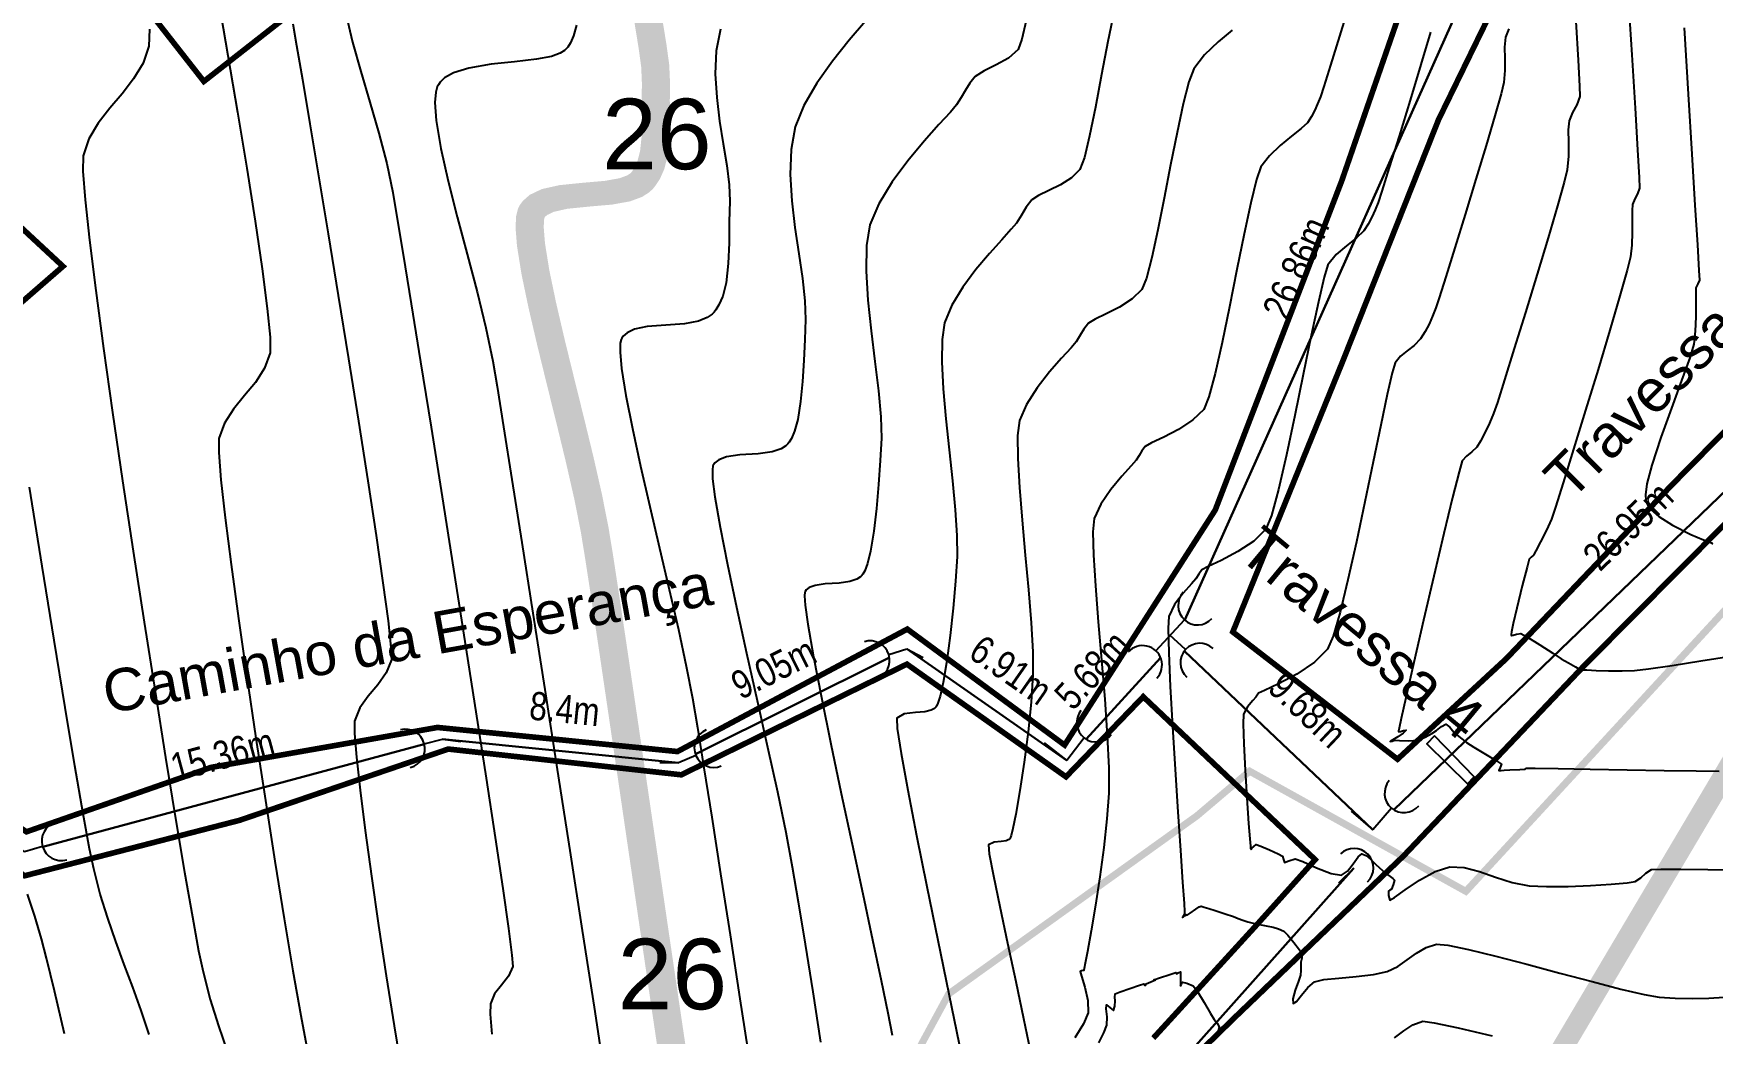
# Model space of a CAD drawing. Extents: x 360931 to 362237, y 7351473 to 7352200.
# Drawn here: x 361358.7 to 361418.2, y 7351679.5 to 7351715 of the extents above; entities that cross this region are included whole.
import ezdxf
from ezdxf.enums import TextEntityAlignment as Align

# ---------------------------------------------------------------- set-up
doc = ezdxf.new("R2010")
doc.units = 0
for name, color, linetype in [('A_Curvas Intermediarias', 37, 'Continuous'), ('A_Curvas Mestras', 32, 'Continuous'), ('LISTAGEM_TEXTO', 7, 'Continuous'), ('PONTOS-Pontos - Água_U', 1, 'Continuous'), ('PS_IND_COMPRIMENTO', 7, 'Continuous'), ('ZZ-Carimbo Texto', 7, 'Continuous')]:
    doc.layers.add(name, color=color, linetype=linetype)
doc.layers.add('TUBO_PE_80_NTS194_PN_12_5', color=5, linetype='Continuous', lineweight=30)
doc.styles.add('CARIMBO', font='arial.ttf', dxfattribs={"height": 2})
doc.styles.add('ROMANS', font='arial.ttf', dxfattribs={"height": 2})
doc.styles.get("Standard").update_dxf_attribs({"font": 'arial.ttf'})
picture_1 = doc.add_image_def('image1.tif', size_in_pixel=(23490, 20550))

# ---------------------------------------------------------------- blocks, each defined once
blk = doc.blocks.new('*U1071')
for p, q in [((-0.135, 0), (0, 0)), ((0, 0), (0.092, -0.092))]:
    blk.add_line(p, q)
blk.add_arc((-0.272, 0), 0.138, 270.0906, 90.0906)
blk = doc.blocks.new('*U1072')
for p, q in [((-0.135, 0), (0, 0)), ((0, 0), (0.121, -0.049))]:
    blk.add_line(p, q)
blk.add_arc((-0.272, 0), 0.138, 270.0906, 90.0906)
blk = doc.blocks.new('*U1073')
for p, q in [((-0.135, 0), (0, 0)), ((0, 0), (0.121, -0.049))]:
    blk.add_line(p, q)
blk.add_arc((-0.272, 0), 0.138, 270.0906, 90.0906)
blk = doc.blocks.new('*U1074')
for p, q in [((-0.135, 0), (0, 0)), ((0, 0), (0.092, -0.092))]:
    blk.add_line(p, q)
blk.add_arc((-0.272, 0), 0.138, 270.0906, 90.0906)
blk = doc.blocks.new('*U1075')
for p in [(-0.202, 0), (0, -0.202)]:
    blk.add_line(p, (0, 0))
blk.add_arc((-0.34, 0), 0.138, 270.0906, 90.0906)
blk = doc.blocks.new('*U1117')
for p in [(-0.202, 0), (0, -0.202)]:
    blk.add_line(p, (0, 0))
blk.add_arc((-0.34, 0), 0.138, 269.9094, 89.9094)
blk = doc.blocks.new('*U1118', base_point=(361300.61, 7351665.221))
for p, q in [((361300.579, 7351665.309), (361300.61, 7351665.162)), ((361300.757, 7351665.193), (361300.462, 7351665.132))]:
    blk.add_line(p, q)
for centre, start, end in [((361300.551, 7351665.444), 191.7315, 11.7315), ((361300.891, 7351665.221), 101.7314, 281.7314), ((361300.328, 7351665.104), 281.7314, 101.7314)]:
    blk.add_arc(centre, 0.138, start, end)
blk = doc.blocks.new('*U1140', base_point=(283806.418, 7271952.513))
blk.add_line((283806.274, 7271952.513), (283806.424, 7271952.513))
blk.add_arc((283806.424, 7271952.513), 0.138, 269.9962, 89.9962)

msp = doc.modelspace()

# ---------------------------------------------------------------- linework, layer by layer
at = {"color": 0, "const_width": 0.2}
for points in [[(361337.493, 7351694.925), (361339.575, 7351693.134), (361342.503, 7351692.476), (361348.128, 7351692.476), (361349.879, 7351692.418), (361358.444, 7351686.664), (361364.984, 7351688.946), (361373.018, 7351690.363), (361381.528, 7351689.509), (361389.678, 7351693.849), (361395.256, 7351689.739), (361400.598, 7351698.071), (361405.079, 7351709.727), (361408.182, 7351718.698), (361412.26, 7351730.83), (361413.346, 7351735.788), (361418.112, 7351740.552), (361428.998, 7351750.566), (361414.387, 7351766.678), (361404.405, 7351761.415), (361391.231, 7351754.702), (361385.515, 7351752.215)], [(361424.687, 7351744.242), (361418.203, 7351738.724), (361416.565, 7351736.508), (361414.973, 7351729.423), (361413.671, 7351722.625), (361412.489, 7351719.129), (361410.513, 7351715.999), (361408.513, 7351711.901), (361405.137, 7351703.389), (361401.22, 7351693.748), (361407.061, 7351689.237), (361410.918, 7351692.801), (361416.791, 7351698.962), (361422.182, 7351704.425)], [(361334.12, 7351697.281), (361337.617, 7351710.213), (361342.172, 7351714.738), (361353.578, 7351722.208), (361357.637, 7351724.508), (361360.581, 7351724.508), (361370.22, 7351734.483), (361374.074, 7351730.759), (361364.79, 7351722.136), (361368.582, 7351716.276), (361364.734, 7351713.263), (361360.2, 7351719.053), (361356.349, 7351718.141), (361351.41, 7351714.439), (361359.738, 7351706.708), (361356.435, 7351703.839), (361348.452, 7351711.185), (361343.476, 7351708.883), (361337.493, 7351694.925)], [(361421.922, 7351700.852), (361413.675, 7351692.547), (361407.276, 7351685.81), (361401.315, 7351680.107), (361399.626, 7351678.459), (361397.66, 7351676.255), (361393.366, 7351671.166), (361390.344, 7351667.328), (361385.081, 7351662.286), (361386.261, 7351661.473), (361389.184, 7351661.139), (361395.602, 7351661.631), (361398.811, 7351662.203), (361401.575, 7351661.695), (361404.053, 7351659.821), (361405.737, 7351657.313), (361407.04, 7351657.757), (361410.503, 7351652.518), (361412.568, 7351649.564), (361423.092, 7351653.98)], [(361335.744, 7351678.1), (361341.334, 7351688.091), (361342.136, 7351691.069), (361347.313, 7351690.95), (361349.763, 7351691.108), (361358.377, 7351685.105), (361365.995, 7351687.07), (361373.402, 7351689.597), (361381.664, 7351688.684), (361389.664, 7351692.607), (361395.306, 7351688.613), (361398.044, 7351691.451), (361404.141, 7351685.677), (361402.028, 7351683.32), (361398.401, 7351679.351)]]:
    msp.add_lwpolyline(points, dxfattribs=at)
at = {"color": 0, "elevation": 34.8}
msp.add_lwpolyline([(361408.372, 7351690.063), (361408.096, 7351689.78), (361409.546, 7351688.369), (361409.785, 7351688.612), (361408.372, 7351690.063)], dxfattribs=at)
at = {"layer": 'A_Curvas Intermediarias', "flags": 128}
for points, elevation in [([(361415.232, 7351716.39), (361415.368, 7351714.202), (361415.484, 7351712.317), (361415.573, 7351710.834), (361415.629, 7351709.853), (361415.643, 7351709.474), (361415.572, 7351709.279), (361415.471, 7351709.099), (361415.393, 7351708.905), (361415.378, 7351708.692), (361415.38, 7351708.344), (361415.382, 7351707.917), (361415.37, 7351707.464), (361415.326, 7351707.042), (361415.208, 7351706.568), (361414.95, 7351705.662), (361414.592, 7351704.449), (361414.172, 7351703.055), (361413.73, 7351701.604), (361413.305, 7351700.223), (361412.935, 7351699.036), (361412.659, 7351698.17), (361412.517, 7351697.749), (361412.342, 7351697.355), (361412.137, 7351696.946), (361411.963, 7351696.618), (361411.878, 7351696.47), (361411.803, 7351696.401), (361411.732, 7351696.331), (361411.653, 7351696.042), (361411.486, 7351695.381), (361411.294, 7351694.595), (361411.167, 7351694.042), (361411.108, 7351693.754), (361411.094, 7351693.653), (361411.096, 7351693.635), (361411.114, 7351693.625), (361411.167, 7351693.63), (361411.277, 7351693.666), (361411.429, 7351693.69), (361411.669, 7351693.561), (361412.106, 7351693.286), (361412.564, 7351692.992), (361412.866, 7351692.801), (361413.122, 7351692.652), (361413.37, 7351692.51), (361413.493, 7351692.443), (361413.563, 7351692.425), (361413.635, 7351692.411), (361413.772, 7351692.403), (361414.102, 7351692.387), (361414.548, 7351692.372), (361415.028, 7351692.367), (361415.464, 7351692.381), (361415.961, 7351692.441), (361416.797, 7351692.563), (361417.821, 7351692.723), (361418.881, 7351692.893)], 36), ([(361365.259, 7351716.114), (361365.59, 7351714.184), (361365.928, 7351712.178), (361366.254, 7351710.188), (361366.551, 7351708.304), (361366.8, 7351706.617), (361366.983, 7351705.217), (361367.084, 7351704.194), (361367.084, 7351703.64), (361366.886, 7351703.093), (361366.563, 7351702.596), (361366.176, 7351702.124), (361365.789, 7351701.651), (361365.464, 7351701.154), (361365.265, 7351700.607), (361365.261, 7351700.105), (361365.339, 7351699.144), (361365.49, 7351697.796), (361365.701, 7351696.134), (361365.96, 7351694.229), (361366.257, 7351692.154), (361366.579, 7351689.979), (361366.915, 7351687.778), (361367.254, 7351685.623), (361367.584, 7351683.584), (361367.893, 7351681.735), (361368.17, 7351680.147), (361368.404, 7351678.893)], 22), ([(361405.358, 7351716.017), (361405.003, 7351714.862), (361404.687, 7351713.842), (361404.447, 7351713.084), (361404.325, 7351712.719), (361404.226, 7351712.473), (361404.125, 7351712.24), (361404.008, 7351712.017), (361403.865, 7351711.798), (361403.648, 7351711.589), (361403.303, 7351711.317), (361402.902, 7351710.993), (361402.516, 7351710.629), (361402.217, 7351710.237), (361402.062, 7351709.788), (361401.86, 7351708.958), (361401.625, 7351707.857), (361401.368, 7351706.593), (361401.102, 7351705.275), (361400.839, 7351704.012), (361400.591, 7351702.913), (361400.371, 7351702.085), (361400.191, 7351701.639), (361399.809, 7351701.262), (361399.299, 7351700.93), (361398.773, 7351700.655), (361398.341, 7351700.448), (361398.114, 7351700.319), (361397.993, 7351700.168), (361397.897, 7351700.004), (361397.793, 7351699.834), (361397.616, 7351699.632), (361397.287, 7351699.27), (361396.897, 7351698.801), (361396.538, 7351698.283), (361396.302, 7351697.77), (361396.26, 7351697.295), (361396.282, 7351696.47), (361396.352, 7351695.38), (361396.452, 7351694.11), (361396.567, 7351692.746), (361396.678, 7351691.371), (361396.769, 7351690.071), (361396.823, 7351688.93), (361396.823, 7351688.033), (361396.757, 7351687.12), (361396.644, 7351686.108), (361396.502, 7351685.065), (361396.346, 7351684.058), (361396.195, 7351683.155), (361396.064, 7351682.425), (361395.987, 7351682.01), (361395.949, 7351681.821), (361395.937, 7351681.761), (361395.935, 7351681.753), (361395.928, 7351681.749), (361395.903, 7351681.742), (361395.85, 7351681.731), (361395.803, 7351681.716), (361395.858, 7351681.55), (361395.979, 7351681.159), (361396.084, 7351680.679), (361396.092, 7351680.246), (361395.93, 7351679.859), (361395.621, 7351679.358)], 32), ([(361367.893, 7351715.301), (361368.025, 7351714.534), (361368.229, 7351713.33), (361368.492, 7351711.764), (361368.8, 7351709.914), (361369.14, 7351707.858), (361369.498, 7351705.671), (361369.86, 7351703.432), (361370.213, 7351701.218), (361370.544, 7351699.105), (361370.839, 7351697.171), (361371.083, 7351695.493), (361371.265, 7351694.148), (361371.37, 7351693.213), (361371.385, 7351692.765), (361371.203, 7351692.299), (361370.903, 7351691.879), (361370.564, 7351691.474), (361370.263, 7351691.054), (361370.079, 7351690.588), (361370.077, 7351690.154), (361370.146, 7351689.315), (361370.277, 7351688.144), (361370.458, 7351686.712), (361370.68, 7351685.089), (361370.93, 7351683.347), (361371.2, 7351681.557), (361371.478, 7351679.791), (361371.754, 7351678.121)], 23), ([(361369.784, 7351715.613), (361370.01, 7351714.658), (361370.299, 7351713.62), (361370.617, 7351712.533), (361370.934, 7351711.433), (361371.217, 7351710.352), (361371.434, 7351709.326), (361371.58, 7351708.466), (361371.802, 7351707.126), (361372.086, 7351705.383), (361372.419, 7351703.318), (361372.79, 7351701.008), (361373.184, 7351698.534), (361373.589, 7351695.974), (361373.993, 7351693.407), (361374.382, 7351690.913), (361374.743, 7351688.569), (361375.064, 7351686.457), (361375.332, 7351684.653), (361375.533, 7351683.238), (361375.655, 7351682.291), (361375.686, 7351681.89), (361375.535, 7351681.542), (361375.29, 7351681.23), (361375.046, 7351680.918), (361374.893, 7351680.569), (361374.892, 7351680.202), (361374.949, 7351679.487)], 24), ([(361388.194, 7351715.397), (361387.616, 7351714.728), (361387.024, 7351713.986), (361386.472, 7351713.204), (361386.014, 7351712.414), (361385.704, 7351711.649), (361385.555, 7351710.853), (361385.525, 7351709.969), (361385.582, 7351709.034), (361385.694, 7351708.083), (361385.83, 7351707.15), (361385.959, 7351706.272), (361386.049, 7351705.483), (361386.069, 7351704.82), (361386.041, 7351704.113), (361386.01, 7351703.367), (361385.964, 7351702.62), (361385.896, 7351701.912), (361385.793, 7351701.282), (361385.68, 7351700.861), (361385.573, 7351700.607), (361385.491, 7351700.472), (361385.446, 7351700.416), (361385.376, 7351700.347), (361385.205, 7351700.238), (361384.888, 7351700.133), (361384.392, 7351700.066), (361383.741, 7351700.024), (361383.272, 7351699.957), (361382.992, 7351699.853), (361382.854, 7351699.745), (361382.803, 7351699.677), (361382.785, 7351699.635), (361382.766, 7351699.499), (361382.775, 7351699.174), (361382.852, 7351698.537), (361383.037, 7351697.461), (361383.3, 7351696.136), (361383.622, 7351694.627), (361383.98, 7351693.001), (361384.355, 7351691.324), (361384.725, 7351689.662), (361385.07, 7351688.081), (361385.369, 7351686.648), (361385.601, 7351685.427), (361385.813, 7351684.18), (361386.058, 7351682.676), (361386.325, 7351680.993), (361386.603, 7351679.211)], 28), ([(361393.888, 7351715.421), (361393.739, 7351714.758), (361393.604, 7351714.396), (361393.265, 7351714.084), (361392.83, 7351713.845), (361392.404, 7351713.64), (361392.09, 7351713.434), (361391.895, 7351713.204), (361391.738, 7351712.956), (361391.591, 7351712.697), (361391.427, 7351712.434), (361391.207, 7351712.176), (361390.799, 7351711.732), (361390.272, 7351711.143), (361389.695, 7351710.451), (361389.137, 7351709.699), (361388.667, 7351708.928), (361388.353, 7351708.179), (361388.231, 7351707.442), (361388.218, 7351706.532), (361388.283, 7351705.506), (361388.398, 7351704.421), (361388.532, 7351703.333), (361388.657, 7351702.3), (361388.742, 7351701.378), (361388.758, 7351700.623), (361388.717, 7351699.83), (361388.659, 7351698.979), (361388.584, 7351698.123), (361388.488, 7351697.317), (361388.371, 7351696.617), (361388.261, 7351696.169), (361388.169, 7351695.917), (361388.103, 7351695.795), (361388.068, 7351695.75), (361388.015, 7351695.698), (361387.885, 7351695.615), (361387.643, 7351695.535), (361387.264, 7351695.483), (361386.768, 7351695.451), (361386.411, 7351695.4), (361386.197, 7351695.321), (361386.092, 7351695.239), (361386.053, 7351695.187), (361386.041, 7351695.153), (361386.034, 7351695.027), (361386.059, 7351694.696), (361386.154, 7351694.022), (361386.357, 7351692.861), (361386.636, 7351691.42), (361386.969, 7351689.78), (361387.337, 7351688.021), (361387.719, 7351686.223), (361388.096, 7351684.467), (361388.447, 7351682.831), (361388.751, 7351681.397), (361388.99, 7351680.244), (361389.143, 7351679.453)], 29), ([(361362.808, 7351715.115), (361362.783, 7351714.515), (361362.578, 7351713.909), (361362.245, 7351713.354), (361361.836, 7351712.828), (361361.402, 7351712.313), (361360.992, 7351711.787), (361360.658, 7351711.231), (361360.45, 7351710.625), (361360.442, 7351710.085), (361360.522, 7351709.065), (361360.678, 7351707.633), (361360.901, 7351705.854), (361361.178, 7351703.796), (361361.499, 7351701.524), (361361.853, 7351699.106), (361362.228, 7351696.607), (361362.615, 7351694.094), (361363.002, 7351691.634), (361363.377, 7351689.293), (361363.731, 7351687.137), (361364.051, 7351685.233), (361364.328, 7351683.647), (361364.55, 7351682.446), (361364.705, 7351681.697), (361364.962, 7351680.72), (361365.251, 7351679.788), (361365.563, 7351678.886)], 21), ([(361383.054, 7351715.119), (361382.905, 7351714.35), (361382.87, 7351713.534), (361382.92, 7351712.695), (361383.024, 7351711.858), (361383.152, 7351711.046), (361383.274, 7351710.286), (361383.361, 7351709.601), (361383.381, 7351709.016), (361383.364, 7351708.29), (361383.357, 7351707.541), (361383.329, 7351706.807), (361383.251, 7351706.127), (361383.132, 7351705.647), (361383, 7351705.338), (361382.888, 7351705.161), (361382.824, 7351705.081), (361382.753, 7351705.01), (361382.583, 7351704.891), (361382.273, 7351704.767), (361381.783, 7351704.674), (361381.113, 7351704.622), (361380.459, 7351704.571), (361380.007, 7351704.479), (361379.739, 7351704.356), (361379.605, 7351704.238), (361379.553, 7351704.167), (361379.53, 7351704.119), (361379.501, 7351703.979), (361379.494, 7351703.669), (361379.547, 7351703.087), (361379.701, 7351702.125), (361379.933, 7351700.954), (361380.222, 7351699.627), (361380.549, 7351698.199), (361380.895, 7351696.721), (361381.238, 7351695.25), (361381.56, 7351693.837), (361381.841, 7351692.536), (361382.059, 7351691.402), (361382.234, 7351690.366), (361382.467, 7351688.933), (361382.745, 7351687.179), (361383.058, 7351685.179), (361383.395, 7351683.01), (361383.744, 7351680.747), (361384.094, 7351678.466)], 27), ([(361401.202, 7351715.08), (361400.699, 7351714.668), (361400.212, 7351714.204), (361399.839, 7351713.714), (361399.665, 7351713.249), (361399.465, 7351712.464), (361399.246, 7351711.454), (361399.016, 7351710.311), (361398.784, 7351709.13), (361398.558, 7351708.003), (361398.345, 7351707.026), (361398.155, 7351706.291), (361397.995, 7351705.891), (361397.654, 7351705.554), (361397.202, 7351705.265), (361396.733, 7351705.024), (361396.337, 7351704.832), (361396.106, 7351704.691), (361395.942, 7351704.486), (361395.811, 7351704.264), (361395.671, 7351704.034), (361395.489, 7351703.824), (361395.149, 7351703.453), (361394.724, 7351702.966), (361394.285, 7351702.405), (361393.904, 7351701.815), (361393.652, 7351701.24), (361393.586, 7351700.708), (361393.592, 7351699.895), (361393.653, 7351698.872), (361393.749, 7351697.709), (361393.863, 7351696.475), (361393.977, 7351695.241), (361394.072, 7351694.075), (361394.131, 7351693.048), (361394.134, 7351692.229), (361394.069, 7351691.264), (361393.959, 7351690.202), (361393.822, 7351689.128), (361393.672, 7351688.127), (361393.527, 7351687.285), (361393.425, 7351686.783), (361393.361, 7351686.536), (361393.327, 7351686.442), (361393.312, 7351686.419), (361393.277, 7351686.387), (361393.185, 7351686.346), (361393.01, 7351686.318), (361392.764, 7351686.3), (361392.553, 7351686.207), (361392.585, 7351685.882), (361392.729, 7351685.109), (361392.955, 7351684.013), (361393.23, 7351682.721), (361393.522, 7351681.357), (361393.8, 7351680.047), (361394.03, 7351678.917)], 31), ([(361408.23, 7351715.008), (361407.892, 7351713.868), (361407.506, 7351712.595), (361407.118, 7351711.328), (361406.77, 7351710.208), (361406.507, 7351709.377), (361406.373, 7351708.976), (361406.265, 7351708.706), (361406.153, 7351708.451), (361406.025, 7351708.206), (361405.868, 7351707.966), (361405.612, 7351707.717), (361405.255, 7351707.438), (361404.887, 7351707.123), (361404.596, 7351706.761), (361404.459, 7351706.327), (361404.256, 7351705.452), (361404.005, 7351704.26), (361403.721, 7351702.875), (361403.42, 7351701.421), (361403.12, 7351700.021), (361402.837, 7351698.8), (361402.587, 7351697.88), (361402.386, 7351697.386), (361401.964, 7351696.969), (361401.396, 7351696.595), (361400.813, 7351696.286), (361400.345, 7351696.063), (361400.123, 7351695.948), (361400.012, 7351695.798), (361399.915, 7351695.634), (361399.754, 7351695.454), (361399.463, 7351695.124), (361399.157, 7351694.716), (361398.952, 7351694.301), (361398.929, 7351693.88), (361398.95, 7351693.011), (361399.004, 7351691.81), (361399.082, 7351690.393), (361399.173, 7351688.876), (361399.27, 7351687.374), (361399.361, 7351686.003), (361399.438, 7351684.879), (361399.492, 7351684.118), (361399.511, 7351683.836), (361399.504, 7351683.775), (361399.494, 7351683.717), (361399.462, 7351683.672), (361399.435, 7351683.631), (361399.48, 7351683.657), (361399.524, 7351683.688), (361399.554, 7351683.737), (361399.605, 7351683.709), (361399.714, 7351683.785), (361399.914, 7351683.927), (361400.025, 7351684.005), (361400.096, 7351684.027), (361400.205, 7351683.996), (361400.375, 7351683.944), (361400.597, 7351683.873), (361400.954, 7351683.756), (361401.241, 7351683.66), (361401.415, 7351683.593), (361401.581, 7351683.527), (361401.757, 7351683.467), (361402.041, 7351683.403), (361402.398, 7351683.332), (361402.648, 7351683.278), (361402.846, 7351683.227), (361403.026, 7351683.145), (361403.172, 7351682.997), (361403.387, 7351682.741), (361403.584, 7351682.484), (361403.68, 7351682.333), (361403.67, 7351682.189), (361403.636, 7351682.038), (361403.632, 7351681.914), (361403.63, 7351681.752), (361403.616, 7351681.585), (361403.55, 7351681.371), (361403.434, 7351681.049), (361403.345, 7351680.744), (361403.357, 7351680.581), (361403.48, 7351680.65), (361403.661, 7351680.878), (361403.882, 7351681.149), (361404.123, 7351681.346), (361404.452, 7351681.425), (361404.978, 7351681.48), (361405.597, 7351681.532), (361406.204, 7351681.601), (361406.694, 7351681.708), (361407.067, 7351681.886), (361407.406, 7351682.121), (361407.734, 7351682.365), (361408.072, 7351682.568), (361408.442, 7351682.683), (361408.85, 7351682.646), (361409.579, 7351682.494), (361410.542, 7351682.258), (361411.651, 7351681.969), (361412.819, 7351681.657), (361413.959, 7351681.354), (361414.983, 7351681.09), (361415.805, 7351680.895), (361416.336, 7351680.8), (361416.905, 7351680.763), (361417.509, 7351680.754), (361418.104, 7351680.769), (361418.646, 7351680.805)], 33), ([(361411.004, 7351715.128), (361410.894, 7351714.829), (361410.857, 7351714.477), (361410.864, 7351714.077), (361410.871, 7351713.652), (361410.837, 7351713.226), (361410.735, 7351712.819), (361410.513, 7351712.039), (361410.205, 7351710.996), (361409.844, 7351709.797), (361409.464, 7351708.55), (361409.098, 7351707.362), (361408.78, 7351706.341), (361408.543, 7351705.596), (361408.421, 7351705.234), (361408.303, 7351704.94), (361408.182, 7351704.662), (361408.043, 7351704.395), (361407.871, 7351704.134), (361407.653, 7351703.907), (361407.406, 7351703.716), (361407.167, 7351703.522), (361406.975, 7351703.284), (361406.872, 7351702.932), (361406.698, 7351702.163), (361406.47, 7351701.078), (361406.201, 7351699.778), (361405.907, 7351698.364), (361405.603, 7351696.938), (361405.303, 7351695.601), (361405.023, 7351694.453), (361404.778, 7351693.597), (361404.582, 7351693.134), (361404.117, 7351692.675), (361403.486, 7351692.255), (361402.844, 7351691.909), (361402.341, 7351691.671), (361402.131, 7351691.576), (361402.082, 7351691.507), (361402.037, 7351691.434), (361401.932, 7351691.32), (361401.741, 7351691.088), (361401.601, 7351690.831), (361401.592, 7351690.492), (361401.616, 7351689.781), (361401.663, 7351688.854), (361401.721, 7351687.864), (361401.781, 7351686.964), (361401.821, 7351686.413), (361401.844, 7351686.15), (361401.853, 7351686.065), (361401.857, 7351686.053), (361401.868, 7351686.054), (361401.9, 7351686.08), (361401.965, 7351686.147), (361402.047, 7351686.209), (361402.21, 7351686.154), (361402.519, 7351686.021), (361402.824, 7351685.88), (361402.978, 7351685.798), (361403.018, 7351685.677), (361403.058, 7351685.574), (361403.209, 7351685.635), (361403.431, 7351685.711), (361403.701, 7351685.609), (361404.188, 7351685.39), (361404.707, 7351685.185), (361405.073, 7351685.124), (361405.292, 7351685.272), (361405.489, 7351685.527), (361405.66, 7351685.771), (361405.799, 7351685.885), (361405.972, 7351685.816), (361406.144, 7351685.654), (361406.291, 7351685.507), (361406.415, 7351685.398), (361406.531, 7351685.289), (361406.631, 7351685.201), (361406.796, 7351685.082), (361406.898, 7351685.012), (361406.951, 7351684.948), (361406.902, 7351684.789), (361406.846, 7351684.626), (361406.79, 7351684.593), (361406.738, 7351684.56), (361406.739, 7351684.406), (361406.788, 7351684.24), (361406.955, 7351684.341), (361407.333, 7351684.611), (361407.841, 7351684.948), (361408.397, 7351685.251), (361408.92, 7351685.418), (361409.422, 7351685.4), (361409.964, 7351685.257), (361410.536, 7351685.057), (361411.129, 7351684.865), (361411.734, 7351684.747), (361412.348, 7351684.72), (361413.108, 7351684.727), (361413.907, 7351684.76), (361414.64, 7351684.808), (361415.204, 7351684.86), (361415.492, 7351684.906), (361415.693, 7351685.035), (361415.871, 7351685.203), (361416.072, 7351685.326), (361416.396, 7351685.343), (361417.106, 7351685.341), (361418.07, 7351685.326), (361419.156, 7351685.303)], 34), ([(361417.225, 7351715.157), (361417.369, 7351712.811), (361417.499, 7351710.69), (361417.609, 7351708.882), (361417.694, 7351707.476), (361417.748, 7351706.56), (361417.765, 7351706.223), (361417.706, 7351706.083), (361417.642, 7351705.943), (361417.638, 7351705.766), (361417.641, 7351705.4), (361417.64, 7351704.923), (361417.62, 7351704.414), (361417.571, 7351703.95), (361417.427, 7351703.459), (361417.137, 7351702.663), (361416.771, 7351701.684), (361416.394, 7351700.641), (361416.075, 7351699.658), (361415.906, 7351698.995), (361415.853, 7351698.61), (361415.861, 7351698.423), (361415.879, 7351698.352), (361415.92, 7351698.266), (361416.048, 7351698.093), (361416.331, 7351697.841), (361416.817, 7351697.53), (361417.467, 7351697.205), (361417.906, 7351697.018), (361418.127, 7351696.933), (361418.2, 7351696.906), (361418.21, 7351696.902), (361418.212, 7351696.896), (361418.223, 7351696.871), (361418.232, 7351696.854)], 37), ([(361359.797, 7351679.5), (361359.435, 7351681.032), (361359.156, 7351682.18), (361358.978, 7351682.873), (361358.736, 7351683.679), (361358.476, 7351684.449)], 19), ([(361396.475, 7351679.179), (361396.647, 7351679.543), (361396.748, 7351679.814), (361396.761, 7351680.102), (361396.733, 7351680.39), (361396.739, 7351680.534), (361396.864, 7351680.431), (361396.994, 7351680.327), (361397.04, 7351680.48), (361397.05, 7351680.667), (361397.042, 7351680.799), (361397.053, 7351680.915), (361397.224, 7351680.99), (361397.57, 7351681.114), (361397.912, 7351681.229), (361398.068, 7351681.279), (361398.109, 7351681.213), (361398.144, 7351681.279), (361398.314, 7351681.351), (361398.481, 7351681.422), (361398.415, 7351681.415), (361398.616, 7351681.483), (361398.992, 7351681.607), (361399.195, 7351681.674), (361399.222, 7351681.63), (361399.287, 7351681.668), (361399.36, 7351681.701), (361399.365, 7351681.569), (361399.363, 7351681.33), (361399.367, 7351681.201), (361399.397, 7351681.263), (361399.431, 7351681.331), (361399.588, 7351681.303), (361399.811, 7351681.209), (361399.964, 7351681), (361400.203, 7351680.611), (361400.432, 7351680.222), (361400.558, 7351680.009), (361400.662, 7351679.883), (361400.735, 7351679.751), (361400.701, 7351679.6), (361400.61, 7351679.336)], 32), ([(361406.954, 7351679.366), (361407.28, 7351679.604), (361407.606, 7351679.822), (361407.964, 7351679.947), (361408.364, 7351679.893), (361409.216, 7351679.71), (361410.421, 7351679.426)], 32)]:
    msp.add_lwpolyline(points, dxfattribs=dict(at, elevation=elevation))
at = {"layer": 'A_Curvas Mestras', "flags": 128}
for points, elevation in [([(361377.943, 7351715.253), (361377.847, 7351714.882), (361377.735, 7351714.632), (361377.636, 7351714.482), (361377.58, 7351714.413), (361377.522, 7351714.357), (361377.371, 7351714.262), (361377.064, 7351714.151), (361376.535, 7351714.048), (361375.751, 7351713.959), (361374.918, 7351713.87), (361374.127, 7351713.736), (361373.59, 7351713.565), (361373.273, 7351713.384), (361373.114, 7351713.233), (361373.052, 7351713.147), (361373.013, 7351713.071), (361372.958, 7351712.882), (361372.926, 7351712.511), (361372.969, 7351711.873), (361373.136, 7351710.881), (361373.398, 7351709.725), (361373.722, 7351708.458), (361374.075, 7351707.134), (361374.424, 7351705.806), (361374.735, 7351704.527), (361374.976, 7351703.351), (361375.129, 7351702.443), (361375.36, 7351701.016), (361375.658, 7351699.15), (361376.01, 7351696.924), (361376.403, 7351694.417), (361376.827, 7351691.709), (361377.267, 7351688.878), (361377.713, 7351686.006), (361378.151, 7351683.17), (361378.57, 7351680.45), (361378.957, 7351677.926)], 25), ([(361397.019, 7351715.754), (361396.79, 7351714.675), (361396.564, 7351713.504), (361396.346, 7351712.354), (361396.142, 7351711.336), (361395.958, 7351710.562), (361395.8, 7351710.144), (361395.499, 7351709.847), (361395.106, 7351709.599), (361394.693, 7351709.392), (361394.333, 7351709.216), (361394.098, 7351709.063), (361393.891, 7351708.805), (361393.726, 7351708.524), (361393.549, 7351708.234), (361393.366, 7351708.02), (361393.028, 7351707.652), (361392.592, 7351707.165), (361392.114, 7351706.592), (361391.652, 7351705.968), (361391.263, 7351705.33), (361391.003, 7351704.71), (361390.913, 7351704.12), (361390.903, 7351703.321), (361390.954, 7351702.365), (361391.046, 7351701.308), (361391.16, 7351700.205), (361391.277, 7351699.11), (361391.376, 7351698.079), (361391.439, 7351697.166), (361391.446, 7351696.426), (361391.393, 7351695.547), (361391.309, 7351694.59), (361391.203, 7351693.625), (361391.08, 7351692.722), (361390.949, 7351691.951), (361390.843, 7351691.476), (361390.765, 7351691.226), (361390.715, 7351691.119), (361390.69, 7351691.084), (361390.644, 7351691.04), (361390.526, 7351690.974), (361390.303, 7351690.919), (361389.965, 7351690.89), (361389.563, 7351690.847), (361389.303, 7351690.697), (361389.322, 7351690.325), (361389.461, 7351689.437), (361389.698, 7351688.139), (361390.008, 7351686.535), (361390.369, 7351684.727), (361390.758, 7351682.822), (361391.15, 7351680.922), (361391.523, 7351679.132)], 30), ([(361413.38, 7351715.391), (361413.462, 7351714.016), (361413.511, 7351713.096), (361413.521, 7351712.724), (361413.414, 7351712.431), (361413.261, 7351712.16), (361413.144, 7351711.867), (361413.117, 7351711.546), (361413.123, 7351711.107), (361413.123, 7351710.614), (361413.081, 7351710.134), (361412.971, 7351709.693), (361412.731, 7351708.851), (361412.398, 7351707.723), (361412.008, 7351706.426), (361411.597, 7351705.077), (361411.201, 7351703.792), (361410.857, 7351702.689), (361410.601, 7351701.883), (361410.469, 7351701.491), (361410.324, 7351701.149), (361410.163, 7351700.809), (361410.006, 7351700.512), (361409.875, 7351700.302), (361409.7, 7351700.131), (361409.509, 7351699.985), (361409.353, 7351699.808), (361409.242, 7351699.424), (361409.015, 7351698.516), (361408.706, 7351697.234), (361408.35, 7351695.731), (361407.982, 7351694.16), (361407.637, 7351692.67), (361407.351, 7351691.415), (361407.187, 7351690.682), (361407.114, 7351690.341), (361407.093, 7351690.232), (361407.092, 7351690.216), (361407.107, 7351690.21), (361407.162, 7351690.217), (361407.273, 7351690.249), (361407.366, 7351690.261), (361407.256, 7351690.159), (361407.069, 7351690.033), (361406.9, 7351689.928), (361406.802, 7351689.86), (361406.872, 7351689.877), (361406.959, 7351689.907), (361407.129, 7351689.898), (361407.463, 7351689.887), (361407.781, 7351689.916), (361408.039, 7351690.016), (361408.277, 7351690.151), (361408.448, 7351690.258), (361408.616, 7351690.4), (361408.775, 7351690.481), (361408.915, 7351690.373), (361409.053, 7351690.2), (361409.179, 7351690.088), (361409.337, 7351689.955), (361409.507, 7351689.824), (361409.77, 7351689.66), (361410.185, 7351689.413), (361410.571, 7351689.18), (361410.747, 7351689.06), (361410.704, 7351688.94), (361410.658, 7351688.841), (361410.74, 7351688.84), (361410.841, 7351688.852), (361411.049, 7351688.86), (361411.4, 7351688.875), (361411.587, 7351688.883), (361411.639, 7351688.921), (361411.946, 7351688.916), (361412.754, 7351688.903), (361413.896, 7351688.884), (361415.204, 7351688.863), (361416.513, 7351688.841), (361417.654, 7351688.823), (361418.462, 7351688.81)], 35), ([(361362.797, 7351679.482), (361362.511, 7351680.331), (361362.212, 7351681.154), (361361.91, 7351681.965), (361361.612, 7351682.776), (361361.327, 7351683.602), (361361.062, 7351684.455), (361360.827, 7351685.349), (361360.681, 7351686.066), (361360.456, 7351687.306), (361360.163, 7351688.998), (361359.814, 7351691.072), (361359.422, 7351693.457), (361358.999, 7351696.083), (361358.555, 7351698.878)], 20)]:
    msp.add_lwpolyline(points, dxfattribs=dict(at, elevation=elevation))
at = {"layer": 'LISTAGEM_TEXTO', "color": 3, "const_width": 0.75, "elevation": 82}
msp.add_lwpolyline([(361523.7, 7351756.873), (361511.33, 7351757.982), (361498.466, 7351765.259), (361495.486, 7351771.577), (361464.036, 7351756.741), (361458.263, 7351746.907), (361448.957, 7351726.83), (361437.449, 7351720.38), (361434.744, 7351715.83), (361412.836, 7351678.871), (361412.627, 7351668.067), (361435.653, 7351665.543), (361441.908, 7351657.196), (361503.026, 7351666.652), (361536.566, 7351681.165), (361551.447, 7351668.93), (361566.951, 7351662.595), (361569.508, 7351649.105), (361593.285, 7351639.839), (361727.858, 7351658.655), (361789.322, 7351701.351), (361828.667, 7351718.275)], dxfattribs=at)
at = {"layer": 'LISTAGEM_TEXTO', "color": 41, "true_color": 0xf4ee51, "const_width": 0.85, "elevation": 26}
for points in [[(361380.321, 7351716.136), (361380.441, 7351715.303), (361380.57, 7351714.517), (361380.667, 7351713.81), (361380.692, 7351713.213), (361380.685, 7351712.582), (361380.694, 7351711.939), (361380.684, 7351711.31), (361380.622, 7351710.719), (361380.511, 7351710.289), (361380.381, 7351710.001), (361380.267, 7351709.827), (361380.202, 7351709.747), (361380.127, 7351709.673), (361379.941, 7351709.55), (361379.586, 7351709.419), (361379.009, 7351709.316), (361378.203, 7351709.246), (361377.407, 7351709.165), (361376.855, 7351709.041), (361376.528, 7351708.885), (361376.365, 7351708.742), (361376.302, 7351708.657), (361376.272, 7351708.596), (361376.231, 7351708.433), (361376.212, 7351708.094), (361376.26, 7351707.481), (361376.418, 7351706.497), (361376.663, 7351705.324), (361376.968, 7351704.015), (361377.308, 7351702.627), (361377.659, 7351701.214), (361377.994, 7351699.831), (361378.289, 7351698.534), (361378.518, 7351697.377), (361378.671, 7351696.441), (361378.89, 7351695.018), (361379.164, 7351693.184), (361379.484, 7351691.015), (361379.841, 7351688.584), (361380.224, 7351685.967), (361380.624, 7351683.24), (361381.03, 7351680.478), (361381.434, 7351677.755)], [(361380.468, 7351716.139), (361380.588, 7351715.307), (361380.716, 7351714.52), (361380.813, 7351713.813), (361380.839, 7351713.217), (361380.832, 7351712.585), (361380.84, 7351711.942), (361380.831, 7351711.313), (361380.769, 7351710.722), (361380.658, 7351710.293), (361380.528, 7351710.004), (361380.414, 7351709.831), (361380.349, 7351709.75), (361380.274, 7351709.676), (361380.088, 7351709.554), (361379.733, 7351709.423), (361379.156, 7351709.319), (361378.349, 7351709.249), (361377.554, 7351709.169), (361377.002, 7351709.044), (361376.674, 7351708.888), (361376.511, 7351708.746), (361376.449, 7351708.661), (361376.419, 7351708.6), (361376.378, 7351708.437), (361376.359, 7351708.097), (361376.407, 7351707.484), (361376.565, 7351706.501), (361376.809, 7351705.327), (361377.114, 7351704.019), (361377.455, 7351702.63), (361377.805, 7351701.217), (361378.141, 7351699.834), (361378.435, 7351698.537), (361378.664, 7351697.38), (361378.818, 7351696.444), (361379.036, 7351695.021), (361379.311, 7351693.188), (361379.631, 7351691.018), (361379.988, 7351688.587), (361380.371, 7351685.971), (361380.77, 7351683.243), (361381.177, 7351680.481), (361381.581, 7351677.758)]]:
    msp.add_lwpolyline(points, dxfattribs=at)
at = {"layer": 'LISTAGEM_TEXTO', "color": 1, "const_width": 0.25}
msp.add_lwpolyline([(361449.837, 7351609.023), (361332.477, 7351570.091), (361297.34, 7351560.914), (361300.248, 7351581.279), (361316.386, 7351586.819), (361312.636, 7351604.793), (361337.777, 7351623.254), (361337.724, 7351632.749), (361340.815, 7351638.065), (361353.391, 7351650.713), (361380.719, 7351661.692), (361391.15, 7351680.922), (361399.949, 7351687.231), (361401.817, 7351688.813), (361409.484, 7351684.553), (361432.088, 7351709.077)], dxfattribs=at)
at = {"layer": 'TUBO_PE_80_NTS194_PN_12_5', "linetype": 'Continuous'}
for points in [[(361399.515, 7351694.173), (361410.134, 7351717.906)], [(361425.62, 7351705.409), (361406.929, 7351687.447)], [(361382.168, 7351689.415), (361389.042, 7351692.839)], [(361389.662, 7351693.148), (361395.331, 7351689.196)], [(361398.655, 7351692.832), (361396.019, 7351689.949)], [(361406.19, 7351686.737), (361399.507, 7351693.068)], [(361359.022, 7351686.13), (361372.548, 7351689.775)], [(361373.2, 7351689.951), (361381.561, 7351689.113)], [(361390.45, 7351668.477), (361405.498, 7351685.364)]]:
    msp.add_lwpolyline(points, dxfattribs=at)

# ---------------------------------------------------------------- block references
at = {"layer": 'PONTOS-Pontos - Água_U', "xscale": 5, "yscale": 5, "zscale": 5}
for name, p, rotation in [('*U1118', (361399.165, 7351693.391), 215.5867079341487), ('*U1074', (361389.662, 7351693.148), 17.36655821779954), ('*U1075', (361395.331, 7351689.196), 232.0561921430397), ('*U1072', (361373.2, 7351689.951), 14.38368534598206), ('*U1073', (361381.561, 7351689.113), 202.6871995898774), ('*U1117', (361406.19, 7351686.737), 229.5955609661839), ('*U1071', (361358.37, 7351685.955), 196.259243015812), ('*U1140', (361405.498, 7351685.364), 44.41599025072913)]:
    msp.add_blockref(name, p, dxfattribs=dict(at, rotation=rotation))

# ---------------------------------------------------------------- texts
at = {"layer": 'LISTAGEM_TEXTO', "color": 1, "char_height": 2.5, "attachment_point": 1}
for insert in [(361378.855, 7351712.65), (361379.407, 7351682.873)]:
    msp.add_mtext_dynamic_manual_height_columns('26', width=7.17137, gutter_width=12.5, heights=[0], dxfattribs=dict(at, insert=insert))
at = {"layer": 'PS_IND_COMPRIMENTO', "style": 'ROMANS', "width": 0.8}
for s, rotation, p in [('26.86m', 65.89585, (361403.455, 7351706.652)), ('26.95m', 43.86088, (361415.235, 7351697.51)), ('9.05m', 26.47927, (361384.936, 7351692.47)), ('6.91m', 325.11822, (361393.354, 7351692.402)), ('5.68m', 47.57165, (361396.23, 7351692.403)), ('9.68m', 316.55244, (361403.88, 7351690.991)), ('8.4m', 354.27448, (361377.53, 7351691.024)), ('15.36m', 15.08232, (361365.395, 7351689.401))]:
    msp.add_text(s, height=1, rotation=rotation, dxfattribs=at).set_placement(p, align=Align.MIDDLE_CENTER)
at = {"layer": 'ZZ-Carimbo Texto', "style": 'CARIMBO'}
for s, rotation, p in [('Travessa da Juventude', 45.18154, (361420.344, 7351706.605)), ('Travessa 4', 320.28615, (361405.798, 7351693.707)), ('Caminho da Esperança', 10.20976, (361371.947, 7351693.524))]:
    msp.add_text(s, height=1.5, rotation=rotation, dxfattribs=at).set_placement(p, align=Align.MIDDLE_CENTER)

# ---------------------------------------------------------------- pictures from other files: only their frames are drawn
at = {"lineweight": 30}
image = msp.add_image(picture_1, insert=(361177.259, 7351517.423, -3.228), size_in_units=(579.285, 506.782), dxfattribs=dict(at, fade=58))
image.dxf.flags = 15

doc.saveas('drawing.dxf')
